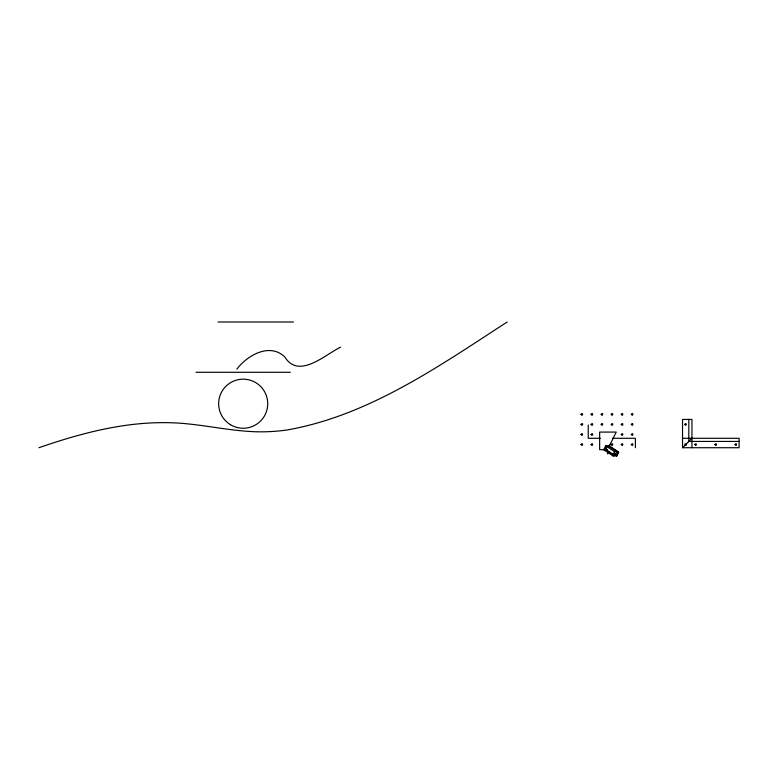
<?xml version="1.0" encoding="UTF-8"?>
<svg xmlns="http://www.w3.org/2000/svg" width="778" height="778" viewBox="0 0 778 778"><rect width="100%" height="100%" fill="white"/><g stroke="black" fill="none" stroke-linecap="round" stroke-linejoin="round"><path stroke-width="1.17" d="M603.728 449.703L605.634 445.901L609.242 445.901L618.675 452.183L616.769 455.996L613.152 455.996L603.728 449.703L607.346 449.703M618.675 452.183L609.485 446.368L606.344 446.368L604.846 449.363L606.937 449.363M606.986 446.64L605.624 449.363L613.171 454.391L615.524 454.391L616.886 451.668L609.349 446.64L606.986 446.64L614.532 451.668L616.886 451.668M608.999 446.591L616.254 432.082L599.644 432.082L599.644 449.703L605.216 449.703M613.171 454.391L614.532 451.668M613.152 455.996L613.56 455.179L617.022 455.179L615.184 453.953M618.199 452.183L616.711 455.179L614.766 453.885M236.891 369.151C247.297 355.254 269.84 342.349 284.845 357.034C298.908 379.606 325.262 354.505 340.599 347.144M691.963 447.72L691.963 419.43L682.53 419.43L682.53 447.72L685.01 445.24L686.361 445.22L686.274 443.849L685.01 443.907L685.058 445.288M686.381 443.946L687.849 442.39M688.131 442.118L691.963 438.286M507.168 322.004C438.889 366.234 368.947 415.559 287.189 429.952A184.328 184.328 0 0 1 255.262 431.741C225.542 430.691 196.474 422.804 166.667 422.668C122.875 422.046 79.978 433.502 38.9 447.72M218.035 322.004L293.462 322.004M196.037 372.292L290.32 372.292M600.334 438.286L588.246 438.286L588.246 424.963M612.422 438.286L635.393 438.286L635.393 447.72M682.53 438.286L739.1 438.286L739.1 447.72L682.53 447.72M739.1 441.427L688.812 441.427L688.812 419.43M609.903 444.569L612.13 444.569M606.675 449.052L604.37 449.052L613.56 455.179M605.634 445.901L606.344 446.368M613.939 454.109L616.769 455.996M607.579 451.648L607.735 454.002M581.02 414.334C582.557 417.65 583.665 411.416 581.03 414.266M581.02 424.389C582.586 427.676 583.724 421.443 581.03 424.321M581.02 434.445C582.683 437.771 583.451 431.45 581.02 434.445M581.02 444.51C582.975 447.729 583.218 441.389 581.02 444.51M591.076 414.334C592.836 417.621 593.39 411.368 591.086 414.266M591.076 424.389C592.71 427.676 593.653 421.452 591.086 424.321M591.076 434.445C592.7 437.771 593.604 431.44 591.076 434.445M591.076 444.51C592.758 447.827 593.507 441.515 591.076 444.51M601.141 414.334C602.687 417.64 603.767 411.426 601.141 414.266M601.141 424.389C602.979 427.637 603.417 421.384 601.141 424.321M611.197 414.334C612.763 417.64 613.774 411.436 611.197 414.266M611.197 424.389C612.724 427.696 613.842 421.501 611.197 424.321M611.197 444.51C613.083 447.768 613.395 441.437 611.197 444.51M621.252 414.334C622.808 417.64 623.849 411.436 621.252 414.266M621.252 424.389C622.818 427.686 623.927 421.443 621.252 424.321M621.252 434.445C622.877 437.771 623.752 431.45 621.252 434.445M621.252 444.51C622.915 447.827 623.703 441.505 621.252 444.51M631.308 414.334C633.107 417.611 633.652 411.299 631.318 414.266M631.308 424.389C633.117 427.637 633.652 421.413 631.318 424.321M631.308 434.445C632.952 437.771 633.788 431.45 631.308 434.445M631.308 444.51C632.981 447.827 633.749 441.505 631.308 444.51M684.737 424.38C686.478 427.725 687.042 421.413 684.737 424.38M694.793 444.491C696.388 447.817 697.283 441.671 694.803 444.394M714.904 444.491C716.402 447.827 717.549 441.641 714.914 444.394M735.015 444.491C736.747 447.836 737.33 441.534 735.015 444.491M230.502 424.73A24.546 24.546 0 0 0 267.72 404.19A24.546 24.546 0 0 0 231.319 382.231A24.546 24.546 0 0 0 230.502 424.73"/></g></svg>
